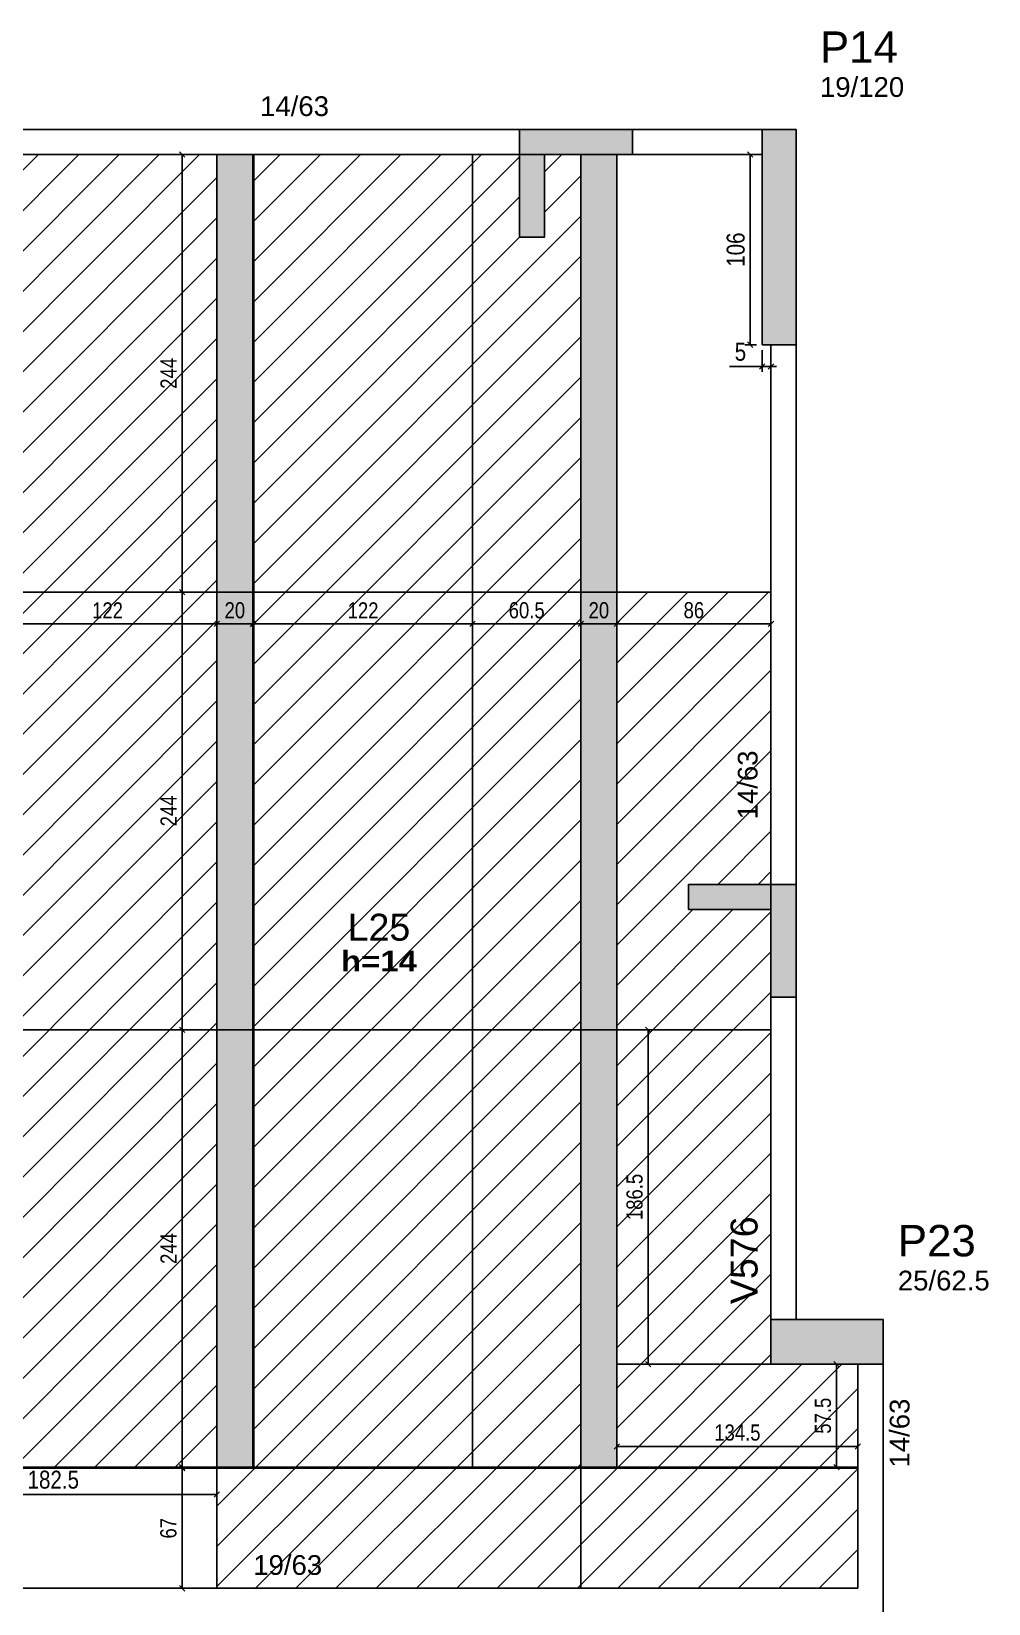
# Model space of a CAD drawing. Extents: x 4150 to 8661, y -614 to 3008.
# Drawn here: x 6807 to 7341, y 1289 to 2165 of the extents above; entities that cross this region are included whole.
import ezdxf

# ---------------------------------------------------------------- set-up
doc = ezdxf.new("R2010")
doc.units = 0
doc.header["$PDMODE"] = 34
for name, color, linetype in [('COTA', 241, 'Continuous'), ('MTH-DIM-PILAR', 3, 'Continuous'), ('MTH-DIM-VIGA', 3, 'Continuous'), ('MTH-FACE-VIGA', 7, 'Continuous'), ('MTH-LINHA-SEÇÃO', 16, 'Continuous'), ('MTH-PILAR-SEGUE', 5, 'Continuous'), ('MTH-SOMBRA21', 150, 'Continuous'), ('MTH-SOMBRA25', 253, 'Continuous'), ('MTH-TIT1-PILAR', 5, 'Continuous'), ('MTH-TIT1-VIGA', 5, 'Continuous'), ('MTH-TXT-NEGRITO', 5, 'Continuous'), ('Painéis', 200, 'Continuous')]:
    doc.layers.add(name, color=color, linetype=linetype)
doc.layers.add('Hachura', color=251, linetype='Continuous', lineweight=9)
doc.styles.add('COTA TECNICA', font='techl___.ttf', dxfattribs={"height": 10})
doc.styles.add('COTA TECNICA-50', font='techl___.ttf', dxfattribs={"height": 9})
doc.styles.add('TQS_ARIAL', font='arial.ttf')
doc.styles.add('TQS_ARIAL_BLACK', font='ariblk.ttf')
doc.dimstyles.new('COTA PAINEL-50', dxfattribs={"dimtxt": 9, "dimasz": 3, "dimexe": 3, "dimexo": 3, "dimgap": 3, "dimtad": 1, "dimdec": 1, "dimzin": 12, "dimdsep": 46, "dimtxsty": 'COTA TECNICA-50', "dimblk1": 'OBLIQUE', "dimblk2": 'OBLIQUE', "dimsah": 1, "dimcen": 0.9, "dimclrd": 4, "dimclre": 4, "dimclrt": 240, "dimadec": 1, "dimazin": 3, "dimtfac": 1, "dimtdec": 1, "dimtmove": 0, "dimatfit": 3, "dimfxl": 1, "dimtolj": 1, "dimtzin": 12, "dimarcsym": 0})
doc.dimstyles.new('PAINEL', dxfattribs={"dimtxt": 10, "dimasz": 3, "dimexe": 3, "dimexo": 3, "dimgap": 3, "dimtad": 1, "dimdec": 1, "dimzin": 12, "dimdsep": 46, "dimtxsty": 'COTA TECNICA', "dimblk1": 'OBLIQUE', "dimblk2": 'OBLIQUE', "dimsah": 1, "dimcen": 0.9, "dimclrd": 4, "dimclre": 4, "dimclrt": 240, "dimadec": 1, "dimazin": 3, "dimtfac": 1, "dimtdec": 1, "dimtmove": 0, "dimatfit": 3, "dimfxl": 1, "dimtolj": 1, "dimtzin": 12, "dimarcsym": 0})

# ---------------------------------------------------------------- blocks, each defined once
blk = doc.blocks.new('_Oblique')
at = {"color": 0, "linetype": 'ByBlock', "lineweight": -2}
blk.add_line((-0.5, -0.5), (0.5, 0.5), dxfattribs=at)
blk = doc.blocks.new('*D337')
at = {"layer": 'COTA', "color": 4, "lineweight": -2, "transparency": 16777216}
for p, q in [((7133.89, 1849.78), (7133.89, 1832.04)), ((7219.89, 1849.78), (7219.89, 1832.04)), ((7219.89, 1835.04), (7133.89, 1835.04))]:
    blk.add_line(p, q, dxfattribs=at)
at = {"layer": 'Defpoints', "color": 0, "transparency": 16777216}
for p in [(7133.89, 1852.78), (7219.89, 1852.78), (7133.89, 1835.04)]:
    blk.add_point(p, dxfattribs=at)
at = {"layer": 'COTA', "color": 4, "lineweight": -2, "transparency": 16777216, "xscale": 3, "yscale": 3, "zscale": 3, "rotation": 180}
blk.add_blockref('_Oblique', (7133.89, 1835.04), dxfattribs=at)
at = {"layer": 'COTA', "color": 4, "lineweight": -2, "transparency": 16777216, "xscale": 3, "yscale": 3, "zscale": 3}
blk.add_blockref('_Oblique', (7219.89, 1835.04), dxfattribs=at)
at = {"layer": 'COTA', "color": 240, "transparency": 16777216, "insert": (7176.89, 1842.65), "char_height": 9, "attachment_point": 5, "style": 'COTA TECNICA-50'}
blk.add_mtext('\\A1;86', dxfattribs=at)
blk = doc.blocks.new('*D338')
at = {"layer": 'COTA', "color": 4, "lineweight": -2, "transparency": 16777216}
for p, q in [((7113.89, 1849.78), (7113.89, 1832.04)), ((7133.89, 1849.78), (7133.89, 1832.04)), ((7133.89, 1835.04), (7113.89, 1835.04))]:
    blk.add_line(p, q, dxfattribs=at)
at = {"layer": 'Defpoints', "color": 0, "transparency": 16777216}
for p in [(7113.89, 1852.78), (7133.89, 1852.78), (7113.89, 1835.04)]:
    blk.add_point(p, dxfattribs=at)
at = {"layer": 'COTA', "color": 4, "lineweight": -2, "transparency": 16777216, "xscale": 3, "yscale": 3, "zscale": 3, "rotation": 180}
blk.add_blockref('_Oblique', (7113.89, 1835.04), dxfattribs=at)
at = {"layer": 'COTA', "color": 4, "lineweight": -2, "transparency": 16777216, "xscale": 3, "yscale": 3, "zscale": 3}
blk.add_blockref('_Oblique', (7133.89, 1835.04), dxfattribs=at)
at = {"layer": 'COTA', "color": 240, "transparency": 16777216, "insert": (7123.89, 1842.63), "char_height": 9, "attachment_point": 5, "style": 'COTA TECNICA-50'}
blk.add_mtext('\\A1;20', dxfattribs=at)
blk = doc.blocks.new('*D339')
at = {"layer": 'COTA', "color": 4, "lineweight": -2, "transparency": 16777216}
for p, q in [((7053.39, 1849.78), (7053.39, 1832.04)), ((7113.89, 1849.78), (7113.89, 1832.04)), ((7113.89, 1835.04), (7053.39, 1835.04))]:
    blk.add_line(p, q, dxfattribs=at)
at = {"layer": 'Defpoints', "color": 0, "transparency": 16777216}
for p in [(7053.39, 1852.78), (7113.89, 1852.78), (7053.39, 1835.04)]:
    blk.add_point(p, dxfattribs=at)
at = {"layer": 'COTA', "color": 4, "lineweight": -2, "transparency": 16777216, "xscale": 3, "yscale": 3, "zscale": 3, "rotation": 180}
blk.add_blockref('_Oblique', (7053.39, 1835.04), dxfattribs=at)
at = {"layer": 'COTA', "color": 4, "lineweight": -2, "transparency": 16777216, "xscale": 3, "yscale": 3, "zscale": 3}
blk.add_blockref('_Oblique', (7113.89, 1835.04), dxfattribs=at)
at = {"layer": 'COTA', "color": 240, "transparency": 16777216, "insert": (7083.64, 1842.63), "char_height": 9, "attachment_point": 5, "style": 'COTA TECNICA-50'}
blk.add_mtext('\\A1;60.5', dxfattribs=at)
blk = doc.blocks.new('*D340')
at = {"layer": 'COTA', "color": 4, "lineweight": -2, "transparency": 16777216}
for p, q in [((6931.39, 1849.78), (6931.39, 1832.04)), ((7053.39, 1849.78), (7053.39, 1832.04)), ((7053.39, 1835.04), (6931.39, 1835.04))]:
    blk.add_line(p, q, dxfattribs=at)
at = {"layer": 'Defpoints', "color": 0, "transparency": 16777216}
for p in [(6931.39, 1852.78), (7053.39, 1852.78), (6931.39, 1835.04)]:
    blk.add_point(p, dxfattribs=at)
at = {"layer": 'COTA', "color": 4, "lineweight": -2, "transparency": 16777216, "xscale": 3, "yscale": 3, "zscale": 3, "rotation": 180}
blk.add_blockref('_Oblique', (6931.39, 1835.04), dxfattribs=at)
at = {"layer": 'COTA', "color": 4, "lineweight": -2, "transparency": 16777216, "xscale": 3, "yscale": 3, "zscale": 3}
blk.add_blockref('_Oblique', (7053.39, 1835.04), dxfattribs=at)
at = {"layer": 'COTA', "color": 240, "transparency": 16777216, "insert": (6992.39, 1842.59), "char_height": 9, "attachment_point": 5, "style": 'COTA TECNICA-50'}
blk.add_mtext('\\A1;122', dxfattribs=at)
blk = doc.blocks.new('*D341')
at = {"layer": 'COTA', "color": 4, "lineweight": -2, "transparency": 16777216}
for p, q in [((6910.89, 1849.78), (6910.89, 1832.04)), ((6930.89, 1849.78), (6930.89, 1832.04)), ((6930.89, 1835.04), (6910.89, 1835.04))]:
    blk.add_line(p, q, dxfattribs=at)
at = {"layer": 'Defpoints', "color": 0, "transparency": 16777216}
for p in [(6910.89, 1852.78), (6930.89, 1852.78), (6910.89, 1835.04)]:
    blk.add_point(p, dxfattribs=at)
at = {"layer": 'COTA', "color": 4, "lineweight": -2, "transparency": 16777216, "xscale": 3, "yscale": 3, "zscale": 3, "rotation": 180}
blk.add_blockref('_Oblique', (6910.89, 1835.04), dxfattribs=at)
at = {"layer": 'COTA', "color": 4, "lineweight": -2, "transparency": 16777216, "xscale": 3, "yscale": 3, "zscale": 3}
blk.add_blockref('_Oblique', (6930.89, 1835.04), dxfattribs=at)
at = {"layer": 'COTA', "color": 240, "transparency": 16777216, "insert": (6920.89, 1842.63), "char_height": 9, "attachment_point": 5, "style": 'COTA TECNICA-50'}
blk.add_mtext('\\A1;20', dxfattribs=at)
blk = doc.blocks.new('*D342')
at = {"layer": 'COTA', "color": 4, "lineweight": -2, "transparency": 16777216}
for p, q in [((6788.89, 1849.78), (6788.89, 1832.04)), ((6910.89, 1849.78), (6910.89, 1832.04)), ((6910.89, 1835.04), (6788.89, 1835.04))]:
    blk.add_line(p, q, dxfattribs=at)
at = {"layer": 'Defpoints', "color": 0, "transparency": 16777216}
for p in [(6788.89, 1852.78), (6910.89, 1852.78), (6788.89, 1835.04)]:
    blk.add_point(p, dxfattribs=at)
at = {"layer": 'COTA', "color": 4, "lineweight": -2, "transparency": 16777216, "xscale": 3, "yscale": 3, "zscale": 3, "rotation": 180}
blk.add_blockref('_Oblique', (6788.89, 1835.04), dxfattribs=at)
at = {"layer": 'COTA', "color": 4, "lineweight": -2, "transparency": 16777216, "xscale": 3, "yscale": 3, "zscale": 3}
blk.add_blockref('_Oblique', (6910.89, 1835.04), dxfattribs=at)
at = {"layer": 'COTA', "color": 240, "transparency": 16777216, "insert": (6849.89, 1842.59), "char_height": 9, "attachment_point": 5, "style": 'COTA TECNICA-50'}
blk.add_mtext('\\A1;122', dxfattribs=at)
blk = doc.blocks.new('*D344')
at = {"layer": 'COTA', "color": 4, "lineweight": -2, "transparency": 16777216}
for p, q in [((7136.89, 1608.78), (7154.44, 1608.78)), ((7151.44, 1422.28), (7151.44, 1608.78)), ((7136.89, 1422.28), (7154.44, 1422.28))]:
    blk.add_line(p, q, dxfattribs=at)
at = {"layer": 'Defpoints', "color": 0, "transparency": 16777216}
for p in [(7133.89, 1608.78), (7151.44, 1608.78), (7133.89, 1422.28)]:
    blk.add_point(p, dxfattribs=at)
at = {"layer": 'COTA', "color": 4, "lineweight": -2, "transparency": 16777216, "xscale": 3, "yscale": 3, "zscale": 3}
for p, rotation in [((7151.44, 1608.78), 90), ((7151.44, 1422.28), 270)]:
    blk.add_blockref('_Oblique', p, dxfattribs=dict(at, rotation=rotation))
at = {"layer": 'COTA', "color": 240, "transparency": 16777216, "insert": (7143.83, 1515.53), "char_height": 9, "attachment_point": 5, "rotation": 90, "style": 'COTA TECNICA-50'}
blk.add_mtext('\\A1;186.5', dxfattribs=at)
blk = doc.blocks.new('*D345')
at = {"layer": 'COTA', "color": 4, "lineweight": -2, "transparency": 16777216}
for p, q in [((6907.89, 1364.28), (6888.47, 1364.28)), ((6891.47, 1297.28), (6891.47, 1364.28)), ((6907.89, 1297.28), (6888.47, 1297.28))]:
    blk.add_line(p, q, dxfattribs=at)
at = {"layer": 'Defpoints', "color": 0, "transparency": 16777216}
for p in [(6891.47, 1364.28), (6910.89, 1364.28), (6910.89, 1297.28)]:
    blk.add_point(p, dxfattribs=at)
at = {"layer": 'COTA', "color": 4, "lineweight": -2, "transparency": 16777216, "xscale": 3, "yscale": 3, "zscale": 3}
for p, rotation in [((6891.47, 1364.28), 90), ((6891.47, 1297.28), 270)]:
    blk.add_blockref('_Oblique', p, dxfattribs=dict(at, rotation=rotation))
at = {"layer": 'COTA', "color": 240, "transparency": 16777216, "insert": (6883.88, 1330.78), "char_height": 9, "attachment_point": 5, "rotation": 90, "style": 'COTA TECNICA-50'}
blk.add_mtext('\\A1;67', dxfattribs=at)
blk = doc.blocks.new('*D346')
at = {"layer": 'COTA', "color": 4, "lineweight": -2, "transparency": 16777216}
for p, q in [((6891.47, 1364.78), (6891.47, 1608.78)), ((6907.89, 1364.78), (6888.47, 1364.78))]:
    blk.add_line(p, q, dxfattribs=at)
at = {"layer": 'Defpoints', "color": 0, "transparency": 16777216}
for p in [(6891.47, 1608.78), (6891.47, 1608.78), (6910.89, 1364.78)]:
    blk.add_point(p, dxfattribs=at)
at = {"layer": 'COTA', "color": 4, "lineweight": -2, "transparency": 16777216, "xscale": 3, "yscale": 3, "zscale": 3}
for p, rotation in [((6891.47, 1608.78), 90), ((6891.47, 1364.78), 270)]:
    blk.add_blockref('_Oblique', p, dxfattribs=dict(at, rotation=rotation))
at = {"layer": 'COTA', "color": 240, "transparency": 16777216, "insert": (6883.91, 1486.78), "char_height": 9, "attachment_point": 5, "rotation": 90, "style": 'COTA TECNICA-50'}
blk.add_mtext('\\A1;244', dxfattribs=at)
blk = doc.blocks.new('*D347')
at = {"layer": 'COTA', "color": 4, "lineweight": -2, "transparency": 16777216}
blk.add_line((6891.47, 1608.78), (6891.47, 1852.78), dxfattribs=at)
at = {"layer": 'Defpoints', "color": 0, "transparency": 16777216}
for p in [(6891.47, 1852.78), (6891.47, 1852.78), (6891.47, 1608.78)]:
    blk.add_point(p, dxfattribs=at)
at = {"layer": 'COTA', "color": 4, "lineweight": -2, "transparency": 16777216, "xscale": 3, "yscale": 3, "zscale": 3}
for p, rotation in [((6891.47, 1852.78), 90), ((6891.47, 1608.78), 270)]:
    blk.add_blockref('_Oblique', p, dxfattribs=dict(at, rotation=rotation))
at = {"layer": 'COTA', "color": 240, "transparency": 16777216, "insert": (6883.91, 1730.78), "char_height": 9, "attachment_point": 5, "rotation": 90, "style": 'COTA TECNICA-50'}
blk.add_mtext('\\A1;244', dxfattribs=at)
blk = doc.blocks.new('*D348')
at = {"layer": 'COTA', "color": 4, "lineweight": -2, "transparency": 16777216}
blk.add_line((6891.47, 1852.78), (6891.47, 2096.78), dxfattribs=at)
at = {"layer": 'Defpoints', "color": 0, "transparency": 16777216}
for p in [(6891.47, 2096.78), (6891.47, 2096.78), (6891.47, 1852.78)]:
    blk.add_point(p, dxfattribs=at)
at = {"layer": 'COTA', "color": 4, "lineweight": -2, "transparency": 16777216, "xscale": 3, "yscale": 3, "zscale": 3}
for p, rotation in [((6891.47, 2096.78), 90), ((6891.47, 1852.78), 270)]:
    blk.add_blockref('_Oblique', p, dxfattribs=dict(at, rotation=rotation))
at = {"layer": 'COTA', "color": 240, "transparency": 16777216, "insert": (6883.91, 1974.78), "char_height": 9, "attachment_point": 5, "rotation": 90, "style": 'COTA TECNICA-50'}
blk.add_mtext('\\A1;244', dxfattribs=at)
blk = doc.blocks.new('*D349')
at = {"layer": 'COTA', "color": 4, "lineweight": -2, "transparency": 16777216}
for p, q in [((6728.39, 1361.28), (6728.39, 1346.68)), ((6910.89, 1361.28), (6910.89, 1346.68)), ((6728.39, 1349.68), (6910.89, 1349.68))]:
    blk.add_line(p, q, dxfattribs=at)
at = {"layer": 'Defpoints', "color": 0, "transparency": 16777216}
for p in [(6728.39, 1364.28), (6910.89, 1364.28), (6910.89, 1349.68)]:
    blk.add_point(p, dxfattribs=at)
at = {"layer": 'COTA', "color": 4, "lineweight": -2, "transparency": 16777216, "xscale": 3, "yscale": 3, "zscale": 3, "rotation": 180}
blk.add_blockref('_Oblique', (6728.39, 1349.68), dxfattribs=at)
at = {"layer": 'COTA', "color": 4, "lineweight": -2, "transparency": 16777216, "xscale": 3, "yscale": 3, "zscale": 3}
blk.add_blockref('_Oblique', (6910.89, 1349.68), dxfattribs=at)
at = {"layer": 'COTA', "color": 240, "transparency": 16777216, "insert": (6819.64, 1357.81), "char_height": 10, "attachment_point": 5, "style": 'COTA TECNICA'}
blk.add_mtext('\\A1;182.5', dxfattribs=at)
blk = doc.blocks.new('*D350')
at = {"layer": 'COTA', "color": 4, "lineweight": -2, "transparency": 16777216}
for p, q in [((7133.89, 1367.78), (7133.89, 1379.39)), ((7268.39, 1376.39), (7133.89, 1376.39)), ((7268.39, 1367.78), (7268.39, 1379.39))]:
    blk.add_line(p, q, dxfattribs=at)
at = {"layer": 'Defpoints', "color": 0, "transparency": 16777216}
for p in [(7133.89, 1376.39), (7133.89, 1364.78), (7268.39, 1364.78)]:
    blk.add_point(p, dxfattribs=at)
at = {"layer": 'COTA', "color": 4, "lineweight": -2, "transparency": 16777216, "xscale": 3, "yscale": 3, "zscale": 3, "rotation": 180}
blk.add_blockref('_Oblique', (7133.89, 1376.39), dxfattribs=at)
at = {"layer": 'COTA', "color": 4, "lineweight": -2, "transparency": 16777216, "xscale": 3, "yscale": 3, "zscale": 3}
blk.add_blockref('_Oblique', (7268.39, 1376.39), dxfattribs=at)
at = {"layer": 'COTA', "color": 240, "transparency": 16777216, "insert": (7201.14, 1384.09), "char_height": 9, "attachment_point": 5, "style": 'COTA TECNICA-50'}
blk.add_mtext('\\A1;134.5', dxfattribs=at)
blk = doc.blocks.new('*D351')
at = {"layer": 'COTA', "color": 4, "lineweight": -2, "transparency": 16777216}
for p, q in [((7265.39, 1422.28), (7253.49, 1422.28)), ((7256.49, 1364.78), (7256.49, 1422.28)), ((7265.39, 1364.78), (7253.49, 1364.78))]:
    blk.add_line(p, q, dxfattribs=at)
at = {"layer": 'Defpoints', "color": 0, "transparency": 16777216}
for p in [(7256.49, 1422.28), (7268.39, 1422.28), (7268.39, 1364.78)]:
    blk.add_point(p, dxfattribs=at)
at = {"layer": 'COTA', "color": 4, "lineweight": -2, "transparency": 16777216, "xscale": 3, "yscale": 3, "zscale": 3}
for p, rotation in [((7256.49, 1422.28), 90), ((7256.49, 1364.78), 270)]:
    blk.add_blockref('_Oblique', p, dxfattribs=dict(at, rotation=rotation))
at = {"layer": 'COTA', "color": 240, "transparency": 16777216, "insert": (7248.89, 1393.53), "char_height": 9, "attachment_point": 5, "rotation": 90, "style": 'COTA TECNICA-50'}
blk.add_mtext('\\A1;57.5', dxfattribs=at)
blk = doc.blocks.new('*D352')
at = {"layer": 'COTA', "color": 4, "lineweight": -2, "transparency": 16777216}
for p, q in [((7211.89, 2096.78), (7205.35, 2096.78)), ((7208.35, 2096.78), (7208.35, 1990.78)), ((7211.89, 1990.78), (7205.35, 1990.78))]:
    blk.add_line(p, q, dxfattribs=at)
at = {"layer": 'Defpoints', "color": 0, "transparency": 16777216}
for p in [(7214.89, 2096.78), (7208.35, 1990.78), (7214.89, 1990.78)]:
    blk.add_point(p, dxfattribs=at)
at = {"layer": 'COTA', "color": 4, "lineweight": -2, "transparency": 16777216, "xscale": 3, "yscale": 3, "zscale": 3}
for p, rotation in [((7208.35, 2096.78), 90), ((7208.35, 1990.78), 270)]:
    blk.add_blockref('_Oblique', p, dxfattribs=dict(at, rotation=rotation))
at = {"layer": 'COTA', "color": 240, "transparency": 16777216, "insert": (7200.24, 2043.78), "char_height": 10, "attachment_point": 5, "rotation": 90, "style": 'COTA TECNICA'}
blk.add_mtext('\\A1;106', dxfattribs=at)
blk = doc.blocks.new('*D353')
at = {"layer": 'COTA', "color": 4, "lineweight": -2, "transparency": 16777216}
for p, q in [((7214.89, 1987.78), (7214.89, 1975.63)), ((7219.89, 1987.78), (7219.89, 1975.63)), ((7214.89, 1978.63), (7196.8, 1978.63)), ((7219.89, 1978.63), (7214.89, 1978.63)), ((7219.89, 1978.63), (7222.89, 1978.63))]:
    blk.add_line(p, q, dxfattribs=at)
at = {"layer": 'Defpoints', "color": 0, "transparency": 16777216}
for p in [(7214.89, 1990.78), (7219.89, 1990.78), (7214.89, 1978.63)]:
    blk.add_point(p, dxfattribs=at)
at = {"layer": 'COTA', "color": 4, "lineweight": -2, "transparency": 16777216, "xscale": 3, "yscale": 3, "zscale": 3}
blk.add_blockref('_Oblique', (7214.89, 1978.63), dxfattribs=at)
at = {"layer": 'COTA', "color": 4, "lineweight": -2, "transparency": 16777216, "xscale": 3, "yscale": 3, "zscale": 3, "rotation": 180}
blk.add_blockref('_Oblique', (7219.89, 1978.63), dxfattribs=at)
at = {"layer": 'COTA', "color": 240, "transparency": 16777216, "insert": (7202.85, 1986.74), "char_height": 10, "attachment_point": 5, "style": 'COTA TECNICA'}
blk.add_mtext('\\A1;5', dxfattribs=at)

msp = doc.modelspace()

# ---------------------------------------------------------------- hatches: boundary and pattern name
at = {"layer": 'Hachura', "linetype": 'ByBlock'}
h = msp.add_hatch(dxfattribs=at)
h.set_pattern_fill('ANSI31', color=256, scale=5)
h.paths.add_polyline_path([(7268.39, 1297.28), (7268.39, 1364.28), (7113.89, 1364.28), (7113.89, 1297.28)])
h.paths.add_polyline_path([(7113.89, 1297.28), (7113.89, 1364.28), (6910.89, 1364.28), (6910.89, 1297.28)])
h.paths.add_polyline_path([(6931.39, 1364.78), (7053.39, 1364.78), (7053.39, 1608.78), (6931.39, 1608.78)])
h.paths.add_polyline_path([(6910.89, 1608.78), (6788.89, 1608.78), (6788.89, 1364.78), (6910.89, 1364.78)])
h.paths.add_polyline_path([(7113.89, 1608.78), (7053.39, 1608.78), (7053.39, 1364.78), (7113.89, 1364.78)])
h.paths.add_polyline_path([(7133.89, 1422.28), (7133.89, 1364.78), (7268.39, 1364.78), (7268.39, 1422.28), (7219.89, 1422.28)])
h.paths.add_polyline_path([(7219.89, 1608.78), (7133.89, 1608.78), (7133.89, 1422.28), (7219.89, 1422.28), (7219.89, 1447.28)])
h.paths.add_polyline_path([(7173.89, 1689.84), (7219.89, 1689.84), (7219.89, 1852.78), (7133.89, 1852.78), (7133.89, 1608.78), (7219.89, 1608.78), (7219.89, 1675.84), (7173.89, 1675.84)])
h.paths.add_polyline_path([(7113.89, 1852.78), (7053.39, 1852.78), (7053.39, 1608.78), (7113.89, 1608.78)])
h.paths.add_polyline_path([(7053.39, 1852.78), (7113.89, 1852.78), (7113.89, 2096.78), (7093.62, 2096.78), (7093.62, 2050.78), (7079.62, 2050.78), (7079.62, 2096.78), (7053.39, 2096.78)])
h.paths.add_polyline_path([(6931.39, 1852.78), (7053.39, 1852.78), (7053.39, 2096.78), (6931.39, 2096.78)])
h.paths.add_polyline_path([(6931.39, 1608.78), (7053.39, 1608.78), (7053.39, 1852.78), (6931.39, 1852.78)])
h.paths.add_polyline_path([(6788.89, 1608.78), (6910.89, 1608.78), (6910.89, 1852.78), (6788.89, 1852.78)])
h.paths.add_polyline_path([(6788.89, 1852.78), (6910.89, 1852.78), (6910.89, 2096.78), (6788.89, 2096.78)])
at = {"layer": 'Hachura'}
h = msp.add_hatch(color=256, dxfattribs=at)
h.dxf.hatch_style = 1
h.paths.add_polyline_path([(7113.89, 2096.78), (7133.89, 2096.78), (7133.89, 1852.78), (7113.89, 1852.78)])
h.paths.add_polyline_path([(7113.89, 1852.78), (7133.89, 1852.78), (7133.89, 1608.78), (7113.89, 1608.78)])
h.paths.add_polyline_path([(7113.89, 1608.78), (7133.89, 1608.78), (7133.89, 1364.78), (7113.89, 1364.78)])
h.paths.add_polyline_path([(6910.89, 1608.78), (6930.89, 1608.78), (6930.89, 1364.78), (6910.89, 1364.78)])
h.paths.add_polyline_path([(6910.89, 1852.78), (6930.89, 1852.78), (6930.89, 1608.78), (6910.89, 1608.78)])
h.paths.add_polyline_path([(6910.89, 2096.78), (6930.89, 2096.78), (6930.89, 1852.78), (6910.89, 1852.78)])

# ---------------------------------------------------------------- linework, layer by layer
at = {"layer": 'MTH-FACE-VIGA', "linetype": 'Continuous'}
for p, q in [((7214.89, 2110.78), (6728.39, 2110.78)), ((6728.39, 2096.78), (7214.89, 2096.78)), ((7219.89, 1990.78), (7219.89, 1447.28)), ((7233.89, 1447.28), (7233.89, 1990.78)), ((7268.39, 1297.28), (7268.39, 1422.28)), ((7282.39, 1153.28), (7282.39, 1422.28)), ((7268.39, 1297.28), (6728.39, 1297.28))]:
    msp.add_line(p, q, dxfattribs=at)
at = {"layer": 'MTH-LINHA-SEÇÃO', "linetype": 'Continuous'}
for points in [[(7142.62, 2110.78), (7079.62, 2110.78), (7079.62, 2096.78), (7142.62, 2096.78), (7142.62, 2110.78)], [(7079.62, 2050.78), (7079.62, 2096.78), (7093.62, 2096.78), (7093.62, 2050.78), (7079.62, 2050.78)], [(7173.89, 1689.84), (7219.89, 1689.84), (7219.89, 1675.84), (7173.89, 1675.84), (7173.89, 1689.84)], [(7233.89, 1626.84), (7233.89, 1689.84), (7219.89, 1689.84), (7219.89, 1626.84), (7233.89, 1626.84)]]:
    msp.add_lwpolyline(points, dxfattribs=at)
at = {"layer": 'MTH-PILAR-SEGUE', "linetype": 'Continuous'}
for points in [[(7214.89, 1990.78), (7233.89, 1990.78), (7233.89, 2110.78), (7214.89, 2110.78), (7214.89, 1990.78)], [(7282.39, 1422.28), (7282.39, 1447.28), (7219.89, 1447.28), (7219.89, 1422.28), (7282.39, 1422.28)]]:
    msp.add_lwpolyline(points, dxfattribs=at)
at = {"layer": 'MTH-SOMBRA21', "linetype": 'Continuous'}
for points in [[(7142.62, 2110.78), (7079.62, 2110.78), (7079.62, 2096.78)], [(7142.62, 2110.78), (7079.62, 2096.78), (7142.62, 2096.78)], [(7142.62, 2110.78), (7142.62, 2096.78), (7142.62, 2110.78)], [(7079.62, 2050.78), (7079.62, 2096.78), (7093.62, 2096.78)], [(7079.62, 2050.78), (7093.62, 2096.78), (7093.62, 2050.78)], [(7079.62, 2050.78), (7093.62, 2050.78), (7079.62, 2050.78)], [(7173.89, 1689.84), (7219.89, 1689.84), (7219.89, 1675.84)], [(7173.89, 1689.84), (7219.89, 1675.84), (7173.89, 1675.84)], [(7173.89, 1689.84), (7173.89, 1675.84), (7173.89, 1689.84)], [(7233.89, 1626.84), (7233.89, 1689.84), (7219.89, 1689.84)], [(7233.89, 1626.84), (7219.89, 1689.84), (7219.89, 1626.84)], [(7233.89, 1626.84), (7219.89, 1626.84), (7233.89, 1626.84)]]:
    msp.add_solid(points, dxfattribs=at)
at = {"layer": 'MTH-SOMBRA25', "linetype": 'Continuous'}
for points in [[(7214.89, 1990.78), (7233.89, 1990.78), (7233.89, 2110.78)], [(7214.89, 1990.78), (7233.89, 2110.78), (7214.89, 2110.78)], [(7214.89, 1990.78), (7214.89, 2110.78), (7214.89, 1990.78)], [(7282.39, 1422.28), (7282.39, 1447.28), (7219.89, 1447.28)], [(7282.39, 1422.28), (7219.89, 1447.28), (7219.89, 1422.28)], [(7282.39, 1422.28), (7219.89, 1422.28), (7282.39, 1422.28)]]:
    msp.add_solid(points, dxfattribs=at)
at = {"layer": 'Painéis'}
for p, q in [((6910.89, 2096.78), (6910.89, 1297.28)), ((6930.89, 2096.78), (6930.89, 1364.78)), ((6931.39, 2096.78), (6931.39, 1364.78)), ((7053.39, 2096.78), (7053.39, 1364.78)), ((7113.89, 2096.78), (7113.89, 1297.28)), ((7133.89, 2096.78), (7133.89, 1364.78)), ((7219.89, 1852.78), (6728.39, 1852.78)), ((7219.89, 1608.78), (6728.39, 1608.78)), ((7219.89, 1422.28), (7133.89, 1422.28)), ((7268.39, 1364.78), (6728.39, 1364.78)), ((7268.39, 1364.28), (6728.39, 1364.28))]:
    msp.add_line(p, q, dxfattribs=at)

# ---------------------------------------------------------------- texts
at = {"layer": 'MTH-DIM-PILAR', "linetype": 'Continuous', "style": 'TQS_ARIAL'}
for s, p in [('19/120', (7247.17, 2128.95)), ('25/62.5', (7290.6, 1463.41))]:
    msp.add_text(s, height=11, dxfattribs=at).set_placement(p)
at = {"layer": 'MTH-DIM-VIGA', "linetype": 'Continuous', "style": 'TQS_ARIAL'}
for s, p in [('14/63', (6934.95, 2118.28)), ('19/63', (6931.14, 1304.78))]:
    msp.add_text(s, height=11, dxfattribs=at).set_placement(p)
for p in [(7212.39, 1726.03), (7297.11, 1364.62)]:
    msp.add_text('14/63', height=11, rotation=90, dxfattribs=at).set_placement(p)
at = {"layer": 'MTH-TIT1-PILAR', "linetype": 'Continuous', "style": 'TQS_ARIAL'}
for s, p in [('P14', (7247.17, 2147.95)), ('P23', (7290.6, 1482.41))]:
    msp.add_text(s, height=17.5, dxfattribs=at).set_placement(p)
at = {"layer": 'MTH-TIT1-VIGA', "linetype": 'Continuous', "style": 'TQS_ARIAL'}
msp.add_text('L25', height=15, dxfattribs=at).set_placement((6983.78, 1658.45))
msp.add_text('V576', height=15, rotation=90, dxfattribs=at).set_placement((7212.39, 1455.74))
at = {"layer": 'MTH-TXT-NEGRITO', "color": 3, "linetype": 'Continuous', "style": 'TQS_ARIAL_BLACK'}
msp.add_text('h=14', height=11.5, dxfattribs=at).set_placement((6980.06, 1641.27))

# ---------------------------------------------------------------- dimensions: what is measured, and where the dimension line sits
at = {"layer": 'COTA'}
for base, p1, p2, angle, picture, middle in [((6891.47, 2096.78), (6891.47, 1852.78), (6891.47, 2096.78), 90, '*D348', (6883.91, 1974.78)), ((6788.89, 1835.04), (6910.89, 1852.78), (6788.89, 1852.78), 180, '*D342', (6849.89, 1842.59)), ((6891.47, 1852.78), (6891.47, 1608.78), (6891.47, 1852.78), 90, '*D347', (6883.91, 1730.78)), ((6931.39, 1835.04), (7053.39, 1852.78), (6931.39, 1852.78), 180, '*D340', (6992.39, 1842.59)), ((7053.39, 1835.04), (7113.89, 1852.78), (7053.39, 1852.78), 180, '*D339', (7083.64, 1842.63)), ((7113.89, 1835.04), (7133.89, 1852.78), (7113.89, 1852.78), 180, '*D338', (7123.89, 1842.63)), ((6891.47, 1608.78), (6910.89, 1364.78), (6891.47, 1608.78), 90, '*D346', (6883.91, 1486.78))]:
    dim = msp.add_linear_dim(base=base, p1=p1, p2=p2, angle=angle, dimstyle='COTA PAINEL-50', override={"dimtmove": 1}, dxfattribs=at)
    dim.commit()
    dim.dimension.update_dxf_attribs({"geometry": picture, "text_midpoint": middle})
for base, p1, p2, angle, dimstyle, picture, middle in [((7208.35, 1990.78), (7214.89, 2096.78), (7214.89, 1990.78), 90, 'PAINEL', '*D352', (7200.24, 2043.78)), ((6910.89, 1835.04), (6930.89, 1852.78), (6910.89, 1852.78), 180, 'COTA PAINEL-50', '*D341', (6920.89, 1842.63)), ((7133.89, 1835.04), (7219.89, 1852.78), (7133.89, 1852.78), 180, 'COTA PAINEL-50', '*D337', (7176.89, 1842.65)), ((7151.44, 1608.78), (7133.89, 1422.28), (7133.89, 1608.78), 90, 'COTA PAINEL-50', '*D344', (7143.83, 1515.53)), ((7256.49, 1422.28), (7268.39, 1364.78), (7268.39, 1422.28), 90, 'COTA PAINEL-50', '*D351', (7248.89, 1393.53)), ((7133.89, 1376.39), (7268.39, 1364.78), (7133.89, 1364.78), 180, 'COTA PAINEL-50', '*D350', (7201.14, 1384.09)), ((6891.47, 1364.28), (6910.89, 1297.28), (6910.89, 1364.28), 90, 'COTA PAINEL-50', '*D345', (6883.88, 1330.78))]:
    dim = msp.add_linear_dim(base=base, p1=p1, p2=p2, angle=angle, dimstyle=dimstyle, dxfattribs=at)
    dim.commit()
    dim.dimension.update_dxf_attribs({"geometry": picture, "text_midpoint": middle})
for base, p1, p2, picture, middle in [((7214.89, 1978.63), (7219.89, 1990.78), (7214.89, 1990.78), '*D353', (7202.85, 1986.74)), ((6910.89, 1349.68), (6728.39, 1364.28), (6910.89, 1364.28), '*D349', (6819.64, 1357.81))]:
    dim = msp.add_linear_dim(base=base, p1=p1, p2=p2, dimstyle='PAINEL', dxfattribs=at)
    dim.commit()
    dim.dimension.update_dxf_attribs({"geometry": picture, "text_midpoint": middle})

doc.saveas('drawing.dxf')
